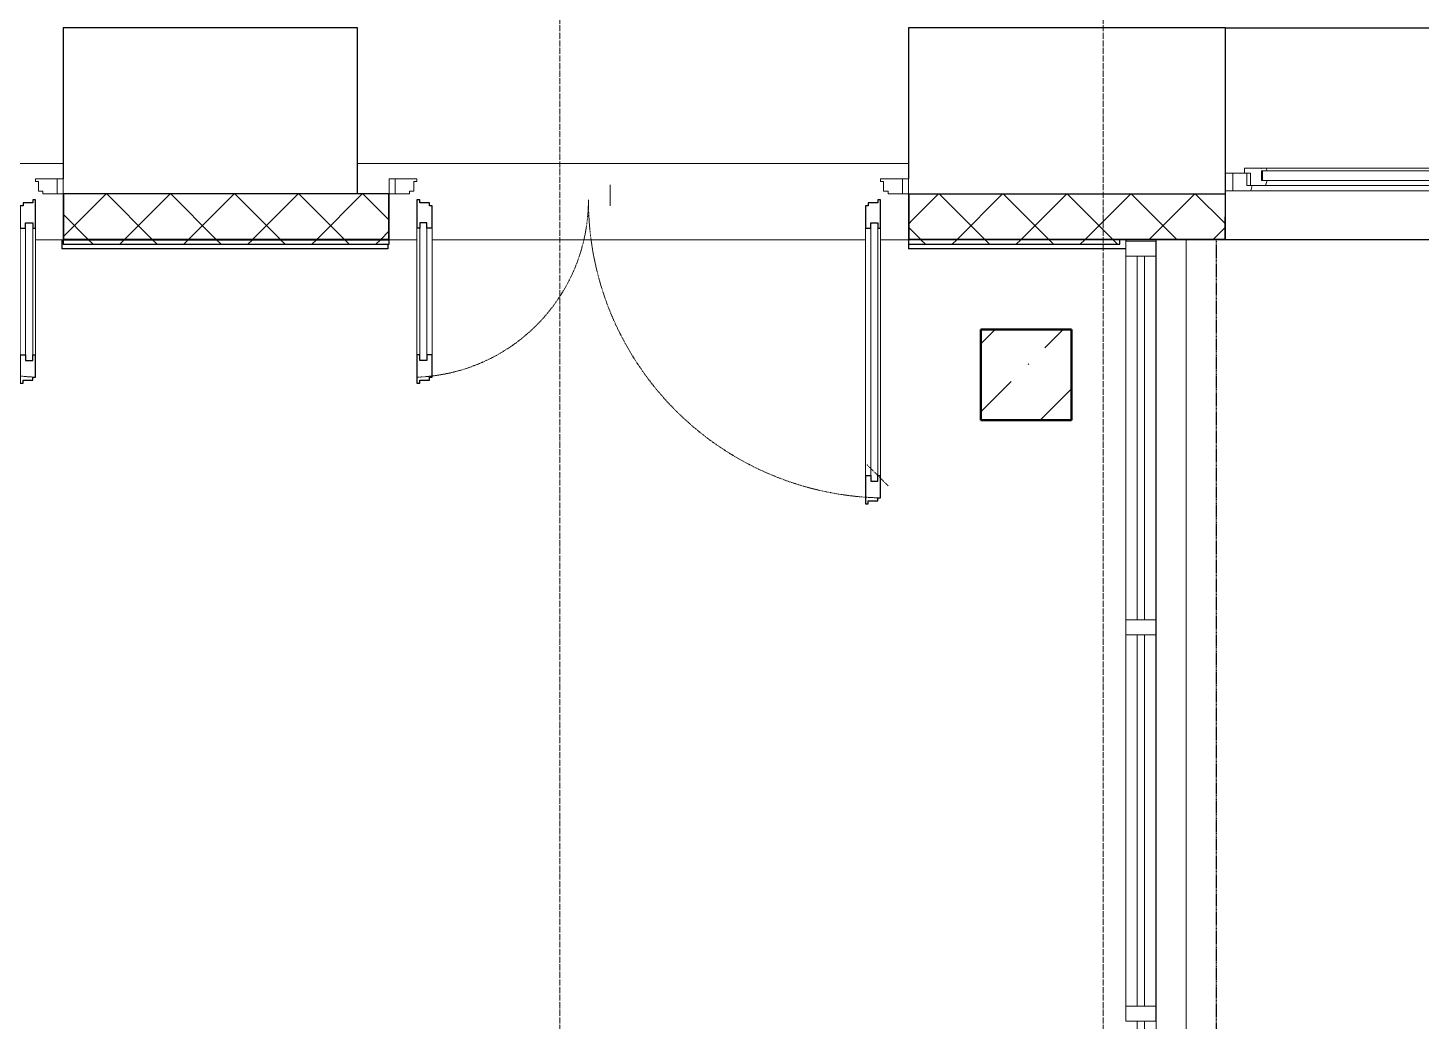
# Model space of a CAD drawing. Header units: millimetres. Extents: x -695119 to 412940, y -249585 to 622758.
# Drawn here: x -109228 to -104612, y 514868 to 518160 of the extents above; entities that cross this region are included whole.
import ezdxf

# ---------------------------------------------------------------- set-up
doc = ezdxf.new("R2010")
doc.units = ezdxf.units.MM
for name, pattern in [('ADSK_Линия сетки', [25, 20, -2.5, 0, -2.5]), ('ADSK_Невидимые', [5, 3, -2]), ('ADSK_Штриховая_ш2 п1_5', [4.5, 3, -1.5]), ('ADSK_Штриховая_ш3 п1_5', [4.5, 3, -1.5])]:
    doc.linetypes.add(name, pattern=pattern)
for name, color, linetype, lineweight in [('Двери', 8, 'Continuous', 9), ('Импосты витража', 8, 'Continuous', 9), ('Каркас_Импост', 8, 'Continuous', 9), ('Лестницы', 8, 'Continuous', 9), ('Линии', 7, 'Continuous', 9), ('Монтажный зазор', 8, 'Continuous', 9), ('Несущие колонны', 252, 'Continuous', 18), ('Окна', 252, 'Continuous', 9), ('Оси', 252, 'Continuous', 9), ('Остекление', 8, 'Continuous', 9), ('Открывание', 8, 'ADSK_Штриховая_ш2 п1_5', 9), ('Панели витража', 8, 'Continuous', 9), ('Панель', 252, 'Continuous', 30), ('Перекрытия', 7, 'Continuous', 18), ('Стены разрез', 7, 'Continuous', 30), ('Стены штриховка', 7, 'Continuous', 9)]:
    doc.layers.add(name, color=color, linetype=linetype, lineweight=lineweight)
doc.layers.add('Стены', color=194, linetype='Continuous')
pattern_1 = [(0, (-109179.56, 538399.79), (406.4, 101.6), [33.528, -271.272, 33.528, -271.272, -1625.6]), (0, (-109179.56, 538399.79), (406.4, 101.6), [-609.6, 33.528, -576.072, 33.528, -271.272, -711.2]), (0, (-109179.56, 538399.79), (406.4, 101.6), [-1524, 33.528, -169.672, 33.528, -474.472]), (120, (-109027.16, 538450.59), (-291.1882, 301.15272), [33.528, -271.272, 33.528, -271.272, -1625.6]), (120, (-109027.16, 538450.59), (-291.1882, 301.15272), [-609.6, 33.528, -576.072, 33.528, -271.272, -711.2]), (120, (-109027.16, 538450.59), (-291.1882, 301.15272), [-1524, 33.528, -169.672, 33.528, -474.472]), (240, (-108976.36, 538653.79), (-115.2118, -402.75272), [33.528, -271.272, 33.528, -271.272, -1625.6]), (240, (-108976.36, 538653.79), (-115.2118, -402.75272), [-609.6, 33.528, -576.072, 33.528, -271.272, -711.2]), (240, (-108976.36, 538653.79), (-115.2118, -402.75272), [-1524, 33.528, -169.672, 33.528, -474.472])]
pattern_2 = [(45, (-109179.56, 538399.79), (-106.066, 106.066), []), (135, (-109179.56, 538399.79), (-106.066, -106.066), [])]

# ---------------------------------------------------------------- blocks, each defined once
blk = doc.blocks.new('BIMLIB_Окно_Двустворчатое_VEKA_СФрамугойСнизу_ГОСТ30674_без линий - Ж_ОК-1_2320х1700-3824232-План 1 этажа смеж')
at = {"layer": 'Каркас_Импост', "lineweight": 18}
for p, q in [((-765.6, 265), (-825, 265)), ((-825, 265), (-825, 207)), ((-779, 207), (-779, 248)), ((-779, 248), (-767, 248)), ((-767, 248), (-767, 207)), ((-716.6, 248), (-767, 248)), ((-761, 248), (-765.6, 265)), ((-730, 199), (-730, 231)), ((-730, 231), (-712, 231)), ((-712, 231), (-716.6, 248)), ((-85.4, 248), (-90, 231)), ((-90, 231), (-72, 231)), ((-35, 248), (-85.4, 248)), ((-72, 231), (-72, 199)), ((-35, 207), (-35, 248)), ((35, 248), (35, 207)), ((85.4, 248), (35, 248)), ((72, 199), (72, 231)), ((72, 231), (90, 231)), ((90, 231), (85.4, 248)), ((716.6, 248), (712, 231)), ((712, 231), (730, 231)), ((767, 248), (716.6, 248)), ((730, 231), (730, 199)), ((765.6, 265), (761, 248)), ((825, 265), (765.6, 265)), ((767, 207), (767, 248)), ((767, 248), (779, 248)), ((779, 248), (779, 207)), ((825, 207), (825, 265)), ((-825, 207), (-787, 207)), ((-767, 207), (-787, 207)), ((-787, 207), (-787, 190)), ((-787, 190), (-731, 190)), ((-731, 190), (-730, 191)), ((-712, 199), (-730, 199)), ((-730, 191), (-729, 190)), ((-729, 190), (-714.4, 190)), ((-714.4, 190), (-712, 199)), ((-72, 199), (-90, 199)), ((-90, 199), (-87.6, 190)), ((-87.6, 190), (-73, 190)), ((-73, 190), (-72, 191)), ((-72, 191), (-71, 190)), ((-71, 190), (-15, 190)), ((-15, 207), (-35, 207)), ((-15, 190), (-15, 207)), ((35, 207), (15, 207)), ((15, 207), (15, 190)), ((15, 190), (71, 190)), ((71, 190), (72, 191)), ((90, 199), (72, 199)), ((72, 191), (73, 190)), ((73, 190), (87.6, 190)), ((87.6, 190), (90, 199)), ((730, 199), (712, 199)), ((712, 199), (714.4, 190)), ((714.4, 190), (729, 190)), ((729, 190), (730, 191)), ((730, 191), (731, 190)), ((731, 190), (787, 190)), ((787, 207), (767, 207)), ((787, 190), (787, 207)), ((787, 207), (825, 207))]:
    blk.add_line(p, q, dxfattribs=at)
at = {"layer": 'Каркас_Импост'}
for p, q in [((765.6, 265), (-765.6, 265)), ((-85.4, 248), (-716.6, 248)), ((-35, 248), (35, 248)), ((716.6, 248), (85.4, 248)), ((-731, 190), (-729, 190)), ((-714.4, 190), (-87.6, 190)), ((-73, 190), (-71, 190)), ((-15, 207), (15, 207)), ((15, 190), (-15, 190)), ((71, 190), (73, 190)), ((87.6, 190), (714.4, 190)), ((729, 190), (731, 190))]:
    blk.add_line(p, q, dxfattribs=at)
at = {"layer": 'Окна'}
for p, q in [((-825, 265), (-850, 265)), ((-825, 207), (-825, 265)), ((850, 265), (825, 265)), ((825, 265), (825, 207)), ((-850, 207), (-825, 207)), ((825, 207), (850, 207))]:
    blk.add_line(p, q, dxfattribs=at)
at = {"layer": 'Остекление'}
for p, q in [((-727, 231), (-730, 231)), ((-730, 231), (-730, 199)), ((-75, 231), (-727, 231)), ((-727, 231), (-727, 199)), ((-727, 199), (-727, 231)), ((-75, 199), (-75, 231)), ((-75, 231), (-75, 199)), ((-72, 231), (-75, 231)), ((-72, 199), (-72, 231)), ((75, 231), (72, 231)), ((72, 231), (72, 199)), ((727, 231), (75, 231)), ((75, 231), (75, 199)), ((75, 199), (75, 231)), ((727, 199), (727, 231)), ((727, 231), (727, 199)), ((730, 231), (727, 231)), ((730, 199), (730, 231)), ((-730, 199), (-727, 199)), ((-727, 199), (-75, 199)), ((-75, 199), (-72, 199)), ((72, 199), (75, 199)), ((75, 199), (727, 199)), ((727, 199), (730, 199))]:
    blk.add_line(p, q, dxfattribs=at)
blk = doc.blocks.new('ADSK_КолоннаЖБ_Прямоугольная1 - 300x300 мм-2073501-План 1 этажа смеж')
at = {"layer": 'Несущие колонны', "lineweight": 9}
h = blk.add_hatch(dxfattribs=at)
h.set_pattern_fill('FP_3', color=256, style=0, pattern_type=2)
h.set_pattern_definition([(45, (-3259.02, 21389.73), (-224.5064, 224.5064), []), (45, (-3034.52, 21389.73), (-224.5064, 224.5064), [396.875, -79.375, 3.353, -76.022])])
h.paths.add_polyline_path([(150, -150), (150, 150), (-150, 150), (-150, -150)])
at = {"layer": 'Несущие колонны', "lineweight": 40}
for p, q in [((-150, -150), (-150, 150)), ((-150, 150), (150, 150)), ((150, 150), (-150, 150)), ((-150, 150), (-150, -150)), ((150, 150), (150, -150)), ((150, -150), (150, 150)), ((150, -150), (-150, -150)), ((-150, -150), (150, -150))]:
    blk.add_line(p, q, dxfattribs=at)
blk = doc.blocks.new('Системная панель - ADSK_Cтеклопакет_25 мм-2788761-План 1 этажа смеж')
at = {"layer": 'Панели витража', "lineweight": 18}
for p, q in [((602.5, 12.5), (-602.5, 12.5)), ((-602.5, 12.5), (-602.5, -12.5)), ((602.5, -12.5), (602.5, 12.5)), ((-602.5, -12.5), (602.5, -12.5))]:
    blk.add_line(p, q, dxfattribs=at)
blk = doc.blocks.new('Прямоугольный импост - 50х100 мм-1480105-План 1 этажа смеж')
at = {"layer": 'Импосты витража', "lineweight": 18}
for p, q in [((-50, 50), (0, 50)), ((-50, -50), (-50, 50)), ((0, 50), (0, -50)), ((0, -50), (-50, -50))]:
    blk.add_line(p, q, dxfattribs=at)
blk = doc.blocks.new('Системная панель - ADSK_Cтеклопакет_25 мм-2788785-План 1 этажа смеж')
at = {"layer": 'Панели витража', "lineweight": 18}
for p, q in [((615, 12.5), (-615, 12.5)), ((-615, 12.5), (-615, -12.5)), ((615, -12.5), (615, 12.5)), ((-615, -12.5), (615, -12.5))]:
    blk.add_line(p, q, dxfattribs=at)
blk = doc.blocks.new('Прямоугольный импост - 50х100 мм-2788782-План 1 этажа смеж')
at = {"layer": 'Импосты витража'}
for p, q in [((-2471, -22250.7), (-2471, -23480.7)), ((-2371, -22250.7), (-2371, -23480.7))]:
    blk.add_line(p, q, dxfattribs=at)
blk = doc.blocks.new('Прямоугольный импост - 50х100 мм-V17-План 1 этажа смеж')
at = {"layer": 'Импосты витража', "lineweight": 18}
for p, q in [((-25, 50), (25, 50)), ((-25, -50), (-25, 50)), ((25, 50), (25, -50)), ((25, -50), (-25, -50))]:
    blk.add_line(p, q, dxfattribs=at)
blk = doc.blocks.new('Прямоугольный импост - 50х100 мм-2788756-План 1 этажа смеж')
at = {"layer": 'Импосты витража'}
for p, q in [((3589, -20996.7), (3589, -22201.7)), ((3689, -20996.7), (3689, -22201.7))]:
    blk.add_line(p, q, dxfattribs=at)
blk = doc.blocks.new('Дверь_Alumark_двупольная с глухим окном_S50 - Ш_Ф_1_5_1720х3300_Л-3840343-План 1 этажа смеж')
at = {"layer": 'Каркас_Импост'}
for p, q in [((-668, 275), (-715, 275)), ((-715, 275), (-715, 225)), ((-668, 266), (-668, 275)), ((-653, 266), (-668, 266)), ((-653, 234), (-653, 266)), ((-643, 234), (-653, 234)), ((-643, 225), (-643, 234)), ((903, 234), (893, 234)), ((893, 234), (893, 225)), ((918, 266), (903, 266)), ((903, 266), (903, 234)), ((918, 275), (918, 266)), ((965, 275), (918, 275)), ((965, 225), (965, 275)), ((-715, 225), (-643, 225)), ((893, 225), (965, 225))]:
    blk.add_line(p, q, dxfattribs=at)
at = {"layer": 'Монтажный зазор'}
for p, q in [((-735, 275), (-735, 225)), ((-715, 275), (-735, 275)), ((-715, 225), (-715, 275)), ((985, 275), (965, 275)), ((965, 275), (965, 225)), ((985, 225), (985, 275)), ((-735, 225), (-715, 225)), ((965, 225), (985, 225))]:
    blk.add_line(p, q, dxfattribs=at)
at = {"layer": 'Остекление'}
for p, q in [((860, 371), (860, 1227)), ((860, 1227), (884, 1227)), ((884, 1227), (884, 371)), ((-634, 827), (-634, 371)), ((-610, 827), (-634, 827)), ((-610, 371), (-610, 827)), ((-634, 371), (-610, 371)), ((884, 371), (860, 371))]:
    blk.add_line(p, q, dxfattribs=at)
at = {"layer": 'Открывание'}
for centre, radius, start, end in [((913, 295), 988, 91.1599, 180), ((-663, 295), 588, 360, 88.0508)]:
    blk.add_arc(centre, radius, start, end, dxfattribs=at)
at = {"layer": 'Панель'}
for p, q in [((884, 1293), (852, 1293)), ((852, 1293), (852, 1283)), ((893, 1303), (884, 1303)), ((884, 1303), (884, 1293)), ((893, 1209), (893, 1303)), ((852, 1283), (843, 1283)), ((843, 1283), (843, 1209)), ((843, 1209), (860, 1209)), ((860, 1209), (860, 1227)), ((860, 1227), (884, 1227)), ((884, 1227), (884, 1209)), ((884, 1209), (893, 1209)), ((-634, 883), (-643, 883)), ((-643, 883), (-643, 809)), ((-602, 893), (-634, 893)), ((-634, 893), (-634, 883)), ((-593, 903), (-602, 903)), ((-602, 903), (-602, 893)), ((-593, 809), (-593, 903)), ((-634, 809), (-643, 809)), ((-634, 827), (-634, 809)), ((-610, 827), (-634, 827)), ((-610, 809), (-610, 827)), ((-593, 809), (-610, 809)), ((-643, 389), (-643, 295)), ((-634, 389), (-643, 389)), ((-634, 371), (-634, 389)), ((-610, 371), (-634, 371)), ((-610, 389), (-610, 371)), ((-593, 389), (-610, 389)), ((-593, 315), (-593, 389)), ((843, 389), (843, 315)), ((843, 389), (860, 389)), ((860, 389), (860, 371)), ((860, 371), (884, 371)), ((884, 389), (893, 389)), ((884, 371), (884, 389)), ((893, 295), (893, 389)), ((-643, 295), (-634, 295)), ((-634, 295), (-634, 305)), ((-634, 305), (-602, 305)), ((-602, 305), (-602, 315)), ((-602, 315), (-593, 315)), ((843, 315), (852, 315)), ((852, 315), (852, 305)), ((852, 305), (884, 305)), ((884, 305), (884, 295)), ((884, 295), (893, 295))]:
    blk.add_line(p, q, dxfattribs=at)
at = {"layer": 'Панель', "lineweight": 9}
for p, q in [((843, 1209), (843, 389)), ((893, 389), (893, 1209)), ((-643, 809), (-643, 389)), ((-593, 389), (-593, 809))]:
    blk.add_line(p, q, dxfattribs=at)
blk = doc.blocks.new('Дверь_Alumark_двупольная с глухим окном_S50 - Ш_Ф_1_5_1720х3300_Пр-3840334-План 1 этажа смеж')
at = {"layer": 'Каркас_Импост'}
for p, q in [((-668, 275), (-715, 275)), ((-715, 275), (-715, 225)), ((-668, 266), (-668, 275)), ((-653, 266), (-668, 266)), ((-653, 234), (-653, 266)), ((-643, 234), (-653, 234)), ((-643, 225), (-643, 234)), ((903, 234), (893, 234)), ((893, 234), (893, 225)), ((918, 266), (903, 266)), ((903, 266), (903, 234)), ((918, 275), (918, 266)), ((965, 275), (918, 275)), ((965, 225), (965, 275)), ((-715, 225), (-643, 225)), ((893, 225), (965, 225))]:
    blk.add_line(p, q, dxfattribs=at)
at = {"layer": 'Монтажный зазор'}
for p, q in [((-735, 275), (-735, 225)), ((-715, 275), (-735, 275)), ((-715, 225), (-715, 275)), ((985, 275), (965, 275)), ((965, 275), (965, 225)), ((985, 225), (985, 275)), ((-735, 225), (-715, 225)), ((965, 225), (985, 225))]:
    blk.add_line(p, q, dxfattribs=at)
at = {"layer": 'Остекление'}
for p, q in [((-634, 1227), (-634, 371)), ((-610, 1227), (-634, 1227)), ((-610, 371), (-610, 1227)), ((860, 371), (860, 827)), ((860, 827), (884, 827)), ((884, 827), (884, 371)), ((-634, 371), (-610, 371)), ((884, 371), (860, 371))]:
    blk.add_line(p, q, dxfattribs=at)
at = {"layer": 'Открывание'}
for centre, radius, start, end in [((-663, 295), 988, 360, 88.8401), ((913, 295), 588, 91.9492, 180)]:
    blk.add_arc(centre, radius, start, end, dxfattribs=at)
at = {"layer": 'Панель'}
for p, q in [((-602, 1293), (-634, 1293)), ((-634, 1293), (-634, 1283)), ((-593, 1303), (-602, 1303)), ((-602, 1303), (-602, 1293)), ((-593, 1209), (-593, 1303)), ((-634, 1283), (-643, 1283)), ((-643, 1283), (-643, 1209)), ((-634, 1209), (-643, 1209)), ((-634, 1227), (-634, 1209)), ((-610, 1227), (-634, 1227)), ((-610, 1209), (-610, 1227)), ((-593, 1209), (-610, 1209)), ((852, 883), (843, 883)), ((843, 883), (843, 809)), ((884, 893), (852, 893)), ((852, 893), (852, 883)), ((893, 903), (884, 903)), ((884, 903), (884, 893)), ((893, 809), (893, 903)), ((843, 809), (860, 809)), ((860, 809), (860, 827)), ((860, 827), (884, 827)), ((884, 827), (884, 809)), ((884, 809), (893, 809)), ((-643, 389), (-643, 295)), ((-634, 389), (-643, 389)), ((-634, 371), (-634, 389)), ((-610, 371), (-634, 371)), ((-610, 389), (-610, 371)), ((-593, 389), (-610, 389)), ((-593, 315), (-593, 389)), ((843, 389), (843, 315)), ((843, 389), (860, 389)), ((860, 389), (860, 371)), ((860, 371), (884, 371)), ((884, 389), (893, 389)), ((884, 371), (884, 389)), ((893, 295), (893, 389)), ((-643, 295), (-634, 295)), ((-634, 295), (-634, 305)), ((-634, 305), (-602, 305)), ((-602, 305), (-602, 315)), ((-602, 315), (-593, 315)), ((843, 315), (852, 315)), ((852, 315), (852, 305)), ((852, 305), (884, 305)), ((884, 305), (884, 295)), ((884, 295), (893, 295))]:
    blk.add_line(p, q, dxfattribs=at)
at = {"layer": 'Панель', "lineweight": 9}
for p, q in [((-643, 1209), (-643, 389)), ((-593, 389), (-593, 1209)), ((843, 809), (843, 389)), ((893, 389), (893, 809))]:
    blk.add_line(p, q, dxfattribs=at)

msp = doc.modelspace()

# ---------------------------------------------------------------- hatches: boundary and pattern name
at = {"layer": 'Стены разрез', "lineweight": 9}
h = msp.add_hatch(dxfattribs=at)
h.set_pattern_fill('FP_4', color=256, style=0, pattern_type=2)
h.set_pattern_definition(pattern_1)
h.paths.add_polyline_path([(-109110.535, 517458.058), (-108030.535, 517458.058), (-108030.535, 517610.058), (-108032.535, 517610.058), (-108032.535, 517460.058), (-109108.535, 517460.058), (-109108.535, 517610.058), (-109110.535, 517610.058)])
h = msp.add_hatch(dxfattribs=at)
h.set_pattern_fill('FP_5', color=256, style=0, pattern_type=2)
h.set_pattern_definition(pattern_2)
h.paths.add_polyline_path([(-109108.535, 517460.058), (-108032.535, 517460.058), (-108032.535, 517610.058), (-109108.535, 517610.058)])
h = msp.add_hatch(dxfattribs=at)
h.set_pattern_fill('FP_4', color=256, style=0, pattern_type=2)
h.set_pattern_definition(pattern_1)
h.paths.add_polyline_path([(-106299.535, 517458.058), (-106299.535, 517460.058), (-106308.535, 517460.058), (-106308.535, 517610.058), (-106310.535, 517610.058), (-106310.535, 517458.058)])
h = msp.add_hatch(dxfattribs=at)
h.set_pattern_fill('FP_5', color=256, style=0, pattern_type=2)
h.set_pattern_definition(pattern_2)
h.paths.add_polyline_path([(-106299.535, 517460.058), (-106299.535, 517610.058), (-106308.535, 517610.058), (-106308.535, 517460.058)])
h = msp.add_hatch(dxfattribs=at)
h.set_pattern_fill('FP_5', color=256, style=0, pattern_type=2)
h.set_pattern_definition(pattern_2)
h.paths.add_polyline_path([(-103558.535, 517460.058), (-102490.088, 517460.058), (-102490.088, 517610.058), (-103560.535, 517610.058), (-103560.535, 517534.058), (-103558.535, 517534.058)])
h.paths.add_polyline_path([(-105797.429, 517460.058), (-105262.535, 517460.058), (-105262.535, 517534.058), (-105260.535, 517534.058), (-105260.535, 517610.058), (-106299.535, 517610.058), (-106299.535, 517460.058)])
h = msp.add_hatch(dxfattribs=at)
h.set_pattern_fill('FP_4', color=256, style=0, pattern_type=2)
h.set_pattern_definition(pattern_1)
h.paths.add_polyline_path([(-105797.429, 517458.058), (-105260.535, 517458.058), (-105260.535, 517534.058), (-105262.535, 517534.058), (-105262.535, 517460.058), (-106299.535, 517460.058), (-106299.535, 517458.058)])
h.paths.add_polyline_path([(-102490.088, 517458.058), (-102490.088, 517460.058), (-103558.535, 517460.058), (-103558.535, 517534.058), (-103560.535, 517534.058), (-103560.535, 517458.058), (-102568.463, 517458.058)])
h = msp.add_hatch(dxfattribs=at)
h.set_pattern_fill('FP_5', color=256, style=0, pattern_type=2)
h.set_pattern_definition(pattern_2)
h.paths.add_polyline_path([(-109110.535, 517443.058), (-108030.535, 517443.058), (-108030.535, 517458.058), (-109110.535, 517458.058)])
h.paths.add_polyline_path([(-111530.535, 517443.058), (-110830.535, 517443.058), (-110830.535, 517458.058), (-111530.535, 517458.058)])
h.paths.add_polyline_path([(-105610.535, 517443.058), (-105610.535, 517458.058), (-106310.535, 517458.058), (-106310.535, 517443.058), (-105797.429, 517443.058)])

# ---------------------------------------------------------------- linework, layer by layer
at = {"layer": 'Лестницы'}
for p, q in [((-105490.31, 517458.058), (-105490.31, 513610.057)), ((-105390.535, 513889.056), (-105390.535, 517458.058))]:
    msp.add_line(p, q, dxfattribs=at)
at = {"layer": 'Линии'}
msp.add_line((-107298.845, 517570.058), (-107298.845, 517640.058), dxfattribs=at)
at = {"layer": 'Линии', "linetype": 'ADSK_Штриховая_ш3 п1_5', "lineweight": 30}
msp.add_line((-105290.535, 517458.058), (-105290.535, 511308.057), dxfattribs=at)
at = {"layer": 'Линии', "linetype": 'ADSK_Невидимые'}
msp.add_line((-106377.488, 516642.057), (-106448.199, 516712.768), dxfattribs=at)
at = {"layer": 'Оси', "linetype": 'ADSK_Линия сетки'}
for p, q in [((-107465.535, 572133.794), (-107465.535, 505864.372)), ((-105665.535, 572133.794), (-105665.535, 505864.372))]:
    msp.add_line(p, q, dxfattribs=at)
at = {"layer": 'Перекрытия', "color": 49, "true_color": 0x464646}
for p, q in [((-109110.535, 517710.058), (-110865.535, 517710.058)), ((-106310.535, 517710.058), (-108135.535, 517710.058)), ((-109115.535, 517458.058), (-109202.535, 517458.058)), ((-107938.535, 517458.058), (-108030.535, 517458.058)), ((-106452.535, 517458.058), (-107888.535, 517458.058)), ((-106310.535, 517458.058), (-106402.535, 517458.058))]:
    msp.add_line(p, q, dxfattribs=at)
at = {"layer": 'Стены'}
for p, q in [((-105260.535, 518160.058), (-103560.535, 518160.058)), ((-106310.535, 517610.058), (-105260.535, 517610.058)), ((-109115.535, 517458.058), (-109110.535, 517458.058)), ((-109115.535, 517458.058), (-109115.535, 517428.058)), ((-105590.535, 517458.058), (-105590.535, 517453.057)), ((-103560.535, 517458.058), (-105260.535, 517458.058)), ((-108035.535, 517428.058), (-109115.535, 517428.058)), ((-108035.535, 517443.058), (-108035.535, 517428.058)), ((-106310.535, 517443.058), (-106310.535, 517428.058)), ((-105590.535, 517428.058), (-106310.535, 517428.058))]:
    msp.add_line(p, q, dxfattribs=at)
at = {"layer": 'Стены разрез'}
for p, q in [((-108135.535, 518160.058), (-109110.535, 518160.058)), ((-109110.535, 518160.058), (-109110.535, 517660.058)), ((-108135.535, 517610.058), (-108135.535, 518160.058)), ((-105260.535, 518160.058), (-106310.535, 518160.058)), ((-106310.535, 518160.058), (-106310.535, 517660.058)), ((-105260.535, 517458.058), (-105260.535, 518160.058)), ((-108030.535, 517610.058), (-109110.535, 517610.058)), ((-109110.535, 517610.058), (-109110.535, 517443.058)), ((-108030.535, 517443.058), (-108030.535, 517610.058)), ((-106310.535, 517610.058), (-106310.535, 517443.058)), ((-109110.535, 517458.058), (-108030.535, 517458.058)), ((-105260.535, 517458.058), (-106299.535, 517458.058)), ((-105610.535, 517443.058), (-105610.535, 517458.058)), ((-109110.535, 517443.058), (-108030.535, 517443.058)), ((-106310.535, 517443.058), (-105610.535, 517443.058))]:
    msp.add_line(p, q, dxfattribs=at)
at = {"layer": 'Стены штриховка'}
for p, q in [((-109108.535, 517610.058), (-109108.535, 517460.058)), ((-108032.535, 517460.058), (-108032.535, 517610.058)), ((-106308.535, 517610.058), (-106308.535, 517460.058)), ((-105260.535, 517534.058), (-105262.535, 517534.058)), ((-105262.535, 517460.058), (-105262.535, 517534.058)), ((-109108.535, 517460.058), (-108032.535, 517460.058)), ((-106310.535, 517458.058), (-106299.535, 517458.058)), ((-106308.535, 517460.058), (-105262.535, 517460.058))]:
    msp.add_line(p, q, dxfattribs=at)

# ---------------------------------------------------------------- block references
at = {"layer": 'Двери', "rotation": 180}
for name, p in [('Дверь_Alumark_двупольная с глухим окном_S50 - Ш_Ф_1_5_1720х3300_Л-3840343-План 1 этажа смеж', (-109845.535, 517885.058)), ('Дверь_Alumark_двупольная с глухим окном_S50 - Ш_Ф_1_5_1720х3300_Пр-3840334-План 1 этажа смеж', (-107045.535, 517885.058))]:
    msp.add_blockref(name, p, dxfattribs=at)
at = {"layer": 'Импосты витража', "extrusion": (0, 0, -1), "rotation": 90.0000000000001}
for name, p in [('Прямоугольный импост - 50х100 мм-1480105-План 1 этажа смеж', (105540.535, 517453.057)), ('Прямоугольный импост - 50х100 мм-V17-План 1 этажа смеж', (105540.535, 516173.057)), ('Прямоугольный импост - 50х100 мм-V17-План 1 этажа смеж', (105540.535, 514893.057))]:
    msp.add_blockref(name, p, dxfattribs=at)
at = {"layer": 'Импосты витража'}
for name, p in [('Прямоугольный импост - 50х100 мм-2788756-План 1 этажа смеж', (-109179.558, 538399.789)), ('Прямоугольный импост - 50х100 мм-2788782-План 1 этажа смеж', (-103119.558, 538398.789))]:
    msp.add_blockref(name, p, dxfattribs=at)
at = {"layer": 'Несущие колонны'}
msp.add_blockref('ADSK_КолоннаЖБ_Прямоугольная1 - 300x300 мм-2073501-План 1 этажа смеж', (-105920.535, 517010.058), dxfattribs=at)
at = {"layer": 'Окна', "rotation": 180}
msp.add_blockref('BIMLIB_Окно_Двустворчатое_VEKA_СФрамугойСнизу_ГОСТ30674_без линий - Ж_ОК-1_2320х1700-3824232-План 1 этажа смеж', (-104410.535, 517885.058), dxfattribs=at)
at = {"layer": 'Панели витража', "rotation": 89.99999999999991}
for name, p in [('Системная панель - ADSK_Cтеклопакет_25 мм-2788761-План 1 этажа смеж', (-105540.535, 516800.557)), ('Системная панель - ADSK_Cтеклопакет_25 мм-2788785-План 1 этажа смеж', (-105540.535, 515533.057)), ('Системная панель - ADSK_Cтеклопакет_25 мм-2788761-План 1 этажа смеж', (-105540.535, 514265.557))]:
    msp.add_blockref(name, p, dxfattribs=at)

doc.saveas('drawing.dxf')
